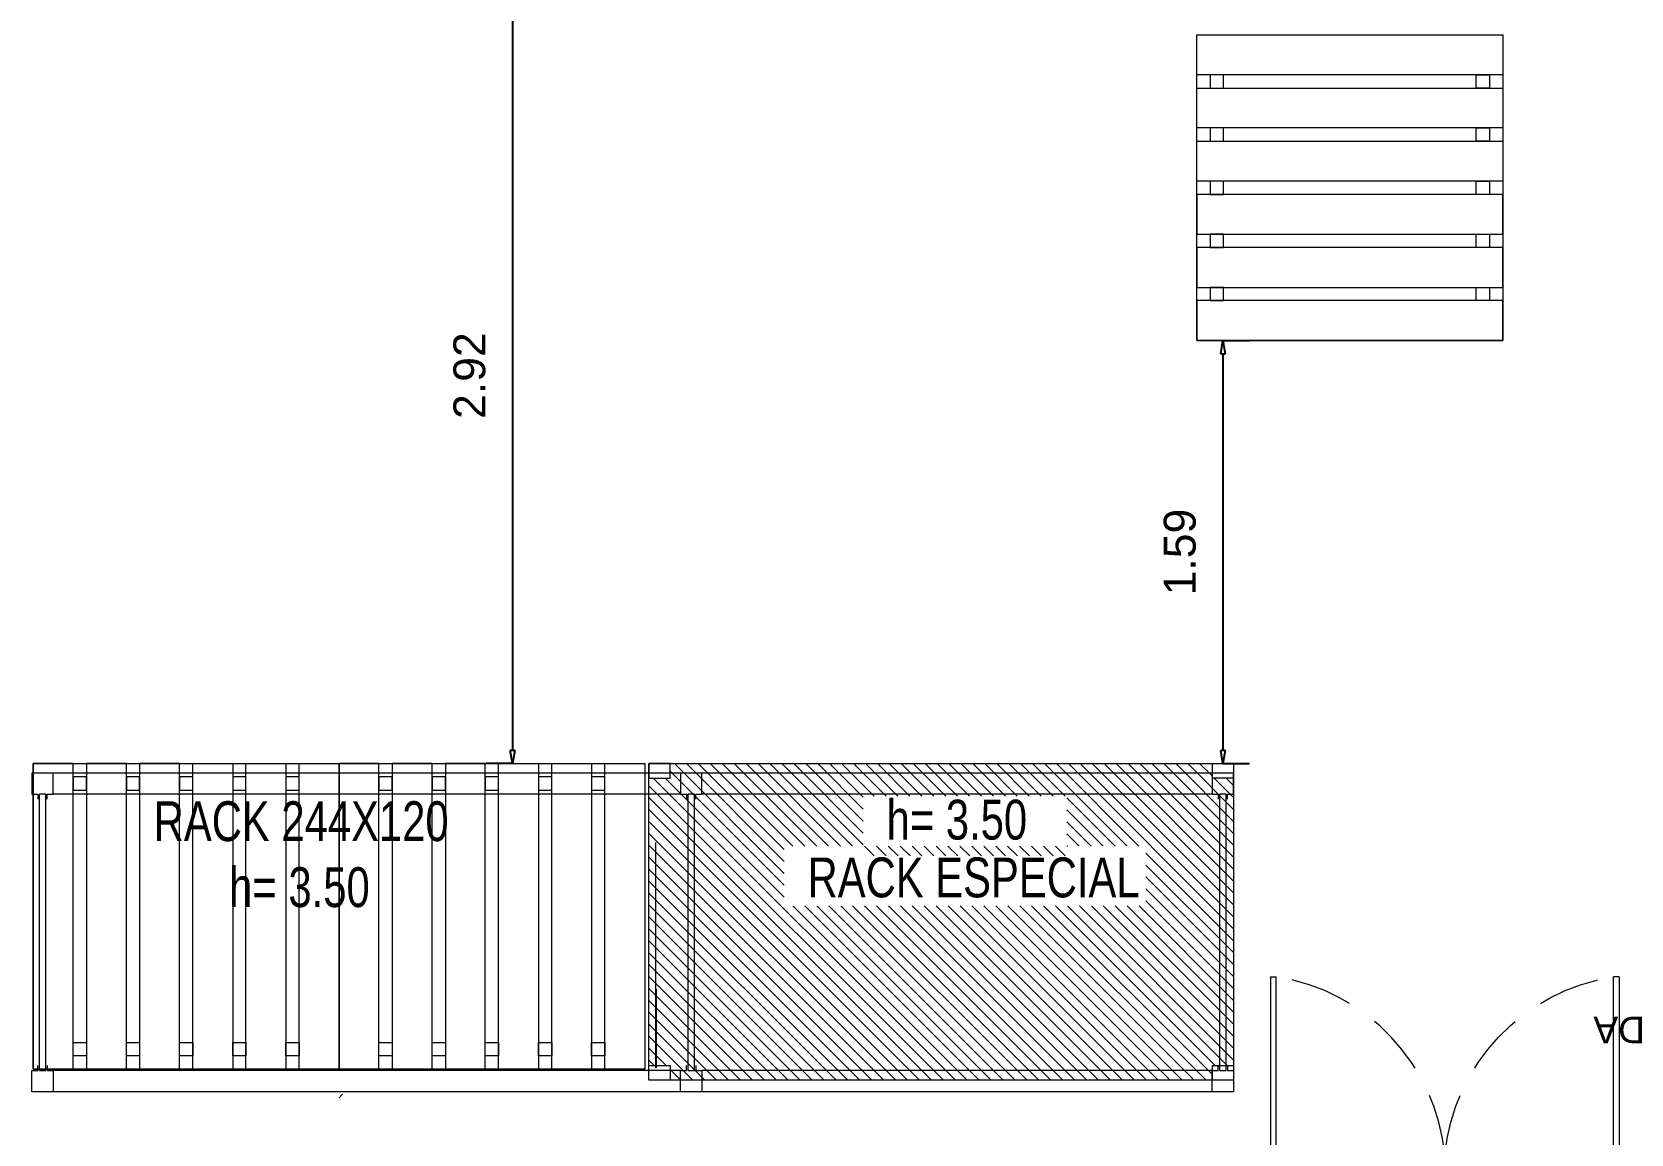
# Model space of a CAD drawing. Header units: millimetres. Extents: x 1675 to 1732.9, y 581.7 to 641.7.
# Drawn here: x 1691.13 to 1697.15, y 601.85 to 606 of the extents above; entities that cross this region are included whole.
import ezdxf

# ---------------------------------------------------------------- set-up
doc = ezdxf.new("R2010")
doc.units = ezdxf.units.MM
for name, pattern in [('AR-SP2-XREF GRAL$0$AR-ELC X-REF TRAST$0$HIDDEN2', [0.1875, 0.125, -0.0625]), ('DASHED', [0.75, 0.5, -0.25]), ('HIDDEN', [0.375, 0.25, -0.125])]:
    doc.linetypes.add(name, pattern=pattern)
doc.layers.get('0').update_dxf_attribs({"lineweight": 5})
doc.layers.get('Defpoints').update_dxf_attribs({"color": 8, "lineweight": 5})
for name, color, linetype, lineweight in [('- PALETS', 8, 'Continuous', 5), ('-GÓNDOLAS PERÚ', 8, 'Continuous', 5), ('-RH', 8, 'Continuous', 5), ('AHURADO', 8, 'Continuous', 5), ('COTAS', 8, 'Continuous', 5), ('LFS - 300 - GONDOLA GENERAL', 8, 'Continuous', 5), ('LFS - 303 - LINEAS_COTAS', 8, 'DASHED', 5), ('Proyecciones', 8, 'HIDDEN', 5), ('PUERTA', 8, 'Continuous', 5), ('TEX', 7, 'Continuous', 5), ('TEX-AMB', 7, 'Continuous', 5)]:
    doc.layers.add(name, color=color, linetype=linetype, lineweight=lineweight)
doc.styles.add('Estilo 2 cota', font='arial.ttf')
doc.styles.add('ROMANS', font='arial.ttf')
doc.styles.add('Texto peqño', font='sanss___.ttf', dxfattribs={"height": 0.12})
doc.dimstyles.new('100', dxfattribs={"dimtxt": 0.12, "dimasz": 0.05, "dimexe": 0.1, "dimexo": 0.25, "dimgap": 0.1, "dimtad": 1, "dimzin": 4, "dimdsep": 46, "dimtxsty": 'Texto peqño', "dimblk": 'CLOSEDBLANK', "dimcen": -0.05, "dimdle": 0.1, "dimclrd": 256, "dimclre": 256, "dimclrt": 256, "dimadec": 0, "dimazin": 0, "dimtfac": 1, "dimtix": 1, "dimtmove": 0, "dimatfit": 3, "dimldrblk": 'ARCHTICK', "dimfxl": 0, "dimarcsym": 0})
doc.dimstyles.new('3-fuera de', dxfattribs={"dimtxt": 0.3, "dimasz": 0.3, "dimexe": 0.3, "dimexo": 0.1, "dimgap": 0.1, "dimtad": 2, "dimzin": 0, "dimtxsty": 'Estilo 2 cota', "dimcen": -0.3, "dimclrd": 256, "dimclre": 256, "dimclrt": 7, "dimadec": 0, "dimazin": 0, "dimtfac": 1, "dimtmove": 0, "dimatfit": 3, "dimfxl": 0, "dimtolj": 1, "dimtzin": 0, "dimlwd": -1, "dimlwe": -1, "dimarcsym": 0})

# ---------------------------------------------------------------- blocks, each defined once
blk = doc.blocks.new('A$C68C32CAB')
for points in [[(0.65, 1.15), (-0.5, 1.15), (-0.5, 0), (0.65, 0)], [(-0.5, 1), (0.65, 1), (0.65, 1.15), (-0.5, 1.15)], [(-0.45, 0.95), (-0.4, 0.95), (-0.4, 1), (-0.45, 1)], [(0.6, 0.95), (0.55, 0.95), (0.55, 1), (0.6, 1)], [(-0.5, 0.8), (0.65, 0.8), (0.65, 0.95), (-0.5, 0.95)], [(-0.45, 0.75), (-0.4, 0.75), (-0.4, 0.8), (-0.45, 0.8)], [(0.6, 0.75), (0.55, 0.75), (0.55, 0.8), (0.6, 0.8)], [(-0.5, 0.6), (0.65, 0.6), (0.65, 0.75), (-0.5, 0.75)], [(-0.5, 0.55), (0.65, 0.55), (0.65, 0.4), (-0.5, 0.4)], [(-0.45, 0.55), (-0.4, 0.55), (-0.4, 0.6), (-0.45, 0.6)], [(0.6, 0.55), (0.55, 0.55), (0.55, 0.6), (0.6, 0.6)], [(-0.45, 0.35), (-0.4, 0.35), (-0.4, 0.4), (-0.45, 0.4)], [(0.6, 0.35), (0.55, 0.35), (0.55, 0.4), (0.6, 0.4)], [(-0.5, 0.35), (0.65, 0.35), (0.65, 0.2), (-0.5, 0.2)], [(-0.45, 0.15), (-0.4, 0.15), (-0.4, 0.2), (-0.45, 0.2)], [(0.6, 0.15), (0.55, 0.15), (0.55, 0.2), (0.6, 0.2)], [(-0.5, 0.15), (0.65, 0.15), (0.65, 0), (-0.5, 0)]]:
    blk.add_lwpolyline(points, close=True)
blk = doc.blocks.new('racks especial')
at = {"layer": 'AHURADO'}
h = blk.add_hatch(dxfattribs=at)
h.set_pattern_fill('ANSI31', color=256, scale=0.01, angle=90, style=0)
h.paths.add_polyline_path([(1706.4209, 601.9798), (1706.4209, 602.0348), (1706.5009, 602.0348), (1706.5009, 603.1163), (1706.4209, 603.1163), (1706.4209, 603.1713), (1704.3809, 603.1713), (1704.3809, 603.1163), (1704.3009, 603.1163), (1704.3009, 602.0348), (1704.3809, 602.0348), (1704.3809, 601.9798)])
h.paths.add_polyline_path([(1705.8739, 603.049), (1705.1078, 603.049), (1705.1078, 602.824), (1705.8739, 602.824)], flags=16)
h.paths.add_polyline_path([(1706.1712, 602.8608), (1704.8105, 602.8608), (1704.8105, 602.6358), (1706.1712, 602.6358)], flags=16)
for p, q in [((1704.3009, 601.9798), (1704.3009, 603.1713)), ((1704.3009, 603.1713), (1706.5009, 603.1713)), ((1706.5009, 603.1713), (1706.5009, 601.9798)), ((1706.5009, 601.9798), (1704.3009, 601.9798))]:
    blk.add_line(p, q)
for points in [[(1704.3809, 603.1713), (1704.3009, 603.1713), (1704.3009, 603.1163), (1704.3809, 603.1163)], [(1706.5009, 603.1163), (1706.4209, 603.1163), (1706.4209, 603.1713), (1706.5009, 603.1713)], [(1704.3809, 601.9798), (1704.3009, 601.9798), (1704.3009, 602.0348), (1704.3809, 602.0348)], [(1706.5009, 601.9798), (1706.4209, 601.9798), (1706.4209, 602.0348), (1706.5009, 602.0348)]]:
    blk.add_lwpolyline(points, close=True)
at = {"style": 'ROMANS', "width": 0.75}
for s, p in [('h= 3.50', (1705.1956, 602.8854, -0.0001)), ('RACK ESPECIAL', (1704.8983, 602.668, -0.0001))]:
    blk.add_text(s, height=0.15, dxfattribs=at).set_placement(p)
blk = doc.blocks.new('Multirack_2440x1200_MURAL')
at = {"color": 0}
for p, q in [((1.12, 2.4678), (1.12, 2.4921)), ((1.1194, 0.0278), (1.1194, 0.0521))]:
    blk.add_line(p, q, dxfattribs=at)
for points in [[(0.0989, 2.4974), (0.08, 2.4974), (0.08, 2.52), (0, 2.52), (0, 2.44), (0.08, 2.44), (0.08, 2.4625), (0.0989, 2.4625)], [(1.12, 2.4921), (0.08, 2.4921)], [(0.08, 2.4921), (0.08, 2.4678)], [(1.12, 2.4678), (0.08, 2.4678)], [(1.1005, 2.4974), (1.12, 2.4974), (1.12, 2.52), (1.2, 2.52), (1.2, 2.44), (1.12, 2.44), (1.12, 2.4625), (1.1005, 2.4625)], [(0, 2.44), (0, 0.08)], [(0.08, 2.44), (0.08, 0.08)], [(1.12, 2.44), (1.12, 0.08)], [(1.2, 2.44), (1.2, 0.08)], [(0.0989, 0.0574), (0.08, 0.0574), (0.08, 0.08), (0, 0.08), (0, 0), (0.08, 0), (0.08, 0.0225), (0.0989, 0.0225)], [(1.1011, 0.0574), (1.12, 0.0574), (1.12, 0.08), (1.2, 0.08), (1.2, 0), (1.12, 0), (1.12, 0.0225), (1.1011, 0.0225)], [(1.1194, 0.0521), (0.08, 0.0521)], [(0.08, 0.0521), (0.08, 0.0278)], [(1.1194, 0.0278), (0.08, 0.0278)]]:
    blk.add_lwpolyline(points, dxfattribs=at)
blk = doc.blocks.new('Multirack_2000x1200_MURAL')
at = {"color": 0}
for p, q in [((0.0278, 0.0806), (0.0521, 0.0806)), ((2.0278, 0.08), (2.0521, 0.08))]:
    blk.add_line(p, q, dxfattribs=at)
for points in [[(0.0574, 1.1011), (0.0574, 1.12), (0.08, 1.12), (0.08, 1.2), (0, 1.2), (0, 1.12), (0.0225, 1.12), (0.0225, 1.1011)], [(2, 1.2), (0.08, 1.2)], [(2.0574, 1.1011), (2.0574, 1.12), (2.08, 1.12), (2.08, 1.2), (2, 1.2), (2, 1.12), (2.0225, 1.12), (2.0225, 1.1011)], [(0.0278, 0.0806), (0.0278, 1.12)], [(0.0521, 1.12), (0.0278, 1.12)], [(0.0521, 0.0806), (0.0521, 1.12)], [(2, 1.12), (0.08, 1.12)], [(2.0278, 0.08), (2.0278, 1.12)], [(2.0521, 1.12), (2.0278, 1.12)], [(2.0521, 0.08), (2.0521, 1.12)], [(0.0574, 0.0989), (0.0574, 0.08), (0.08, 0.08), (0.08, 0), (0, 0), (0, 0.08), (0.0225, 0.08), (0.0225, 0.0989)], [(2, 0.08), (0.08, 0.08)], [(2.0574, 0.0995), (2.0574, 0.08), (2.08, 0.08), (2.08, 0), (2, 0), (2, 0.08), (2.0225, 0.08), (2.0225, 0.0995)], [(2, 0), (0.08, 0)]]:
    blk.add_lwpolyline(points, dxfattribs=at)
blk = doc.blocks.new('A$C07883F97')
at = {"layer": '-RH'}
h = blk.add_hatch(color=256, dxfattribs=at)
h.paths.add_polyline_path([(0.2102, -0.0035, -1), (0.2102, -0.0664)])
h.paths.add_polyline_path([(0.2102, -0.0664, -0.414214), (0.1788, -0.0349), (0.2102, -0.0349)])
h.paths.add_polyline_path([(0.2102, -0.0349), (0.1788, -0.0349, -0.414214), (0.2102, -0.0035)])
for points in [[(0.275, -0.3), (-0.275, -0.3), (-0.275, 0), (0.275, 0)], [(0.273, -0.298), (-0.273, -0.298), (-0.273, -0.002), (0.273, -0.002)]]:
    blk.add_lwpolyline(points, close=True, dxfattribs=at)
at = {"layer": '-RH', "color": 8}
for points in [[(-0.1767, -0.0173), (-0.2072, 0)], [(-0.1468, -0.0173), (-0.1162, 0)], [(-0.1409, -0.025), (-0.0208, -0.025)], [(-0.1409, -0.0449), (-0.0231, -0.0449)], [(-0.0231, -0.0349), (-0.0231, -0.0641)], [(0.0117, -0.015), (0.2102, -0.015)], [(0.023, -0.0367), (0.023, -0.0641)], [(0.023, -0.0549), (0.2102, -0.0549)], [(-0.1775, -0.1181), (0.1775, -0.1181)], [(-0.1775, -0.1559), (0.1775, -0.1559)], [(-0.1775, -0.1938), (0.1775, -0.1938)], [(-0.1775, -0.2317), (0.1775, -0.2317)]]:
    blk.add_lwpolyline(points, dxfattribs=at)
for points in [[(-0.1867, -0.0802), (0.1867, -0.0802), (0.1867, -0.0641), (-0.1867, -0.0641)], [(-0.1867, -0.2856), (0.1867, -0.2856), (0.1867, -0.2695), (-0.1867, -0.2695)]]:
    blk.add_lwpolyline(points, close=True, dxfattribs=at)
at = {"layer": '-RH', "color": 8, "linetype": 'AR-SP2-XREF GRAL$0$AR-ELC X-REF TRAST$0$HIDDEN2', "ltscale": 0.5}
blk.add_lwpolyline([(0.275, -0.3), (0.275, -0.85)], dxfattribs=at)
at = {"layer": '-RH', "color": 8}
blk.add_circle((-0.1617, -0.0349), 0.0231, dxfattribs=at)
at = {"layer": '-RH'}
blk.add_circle((0.2102, -0.0349), 0.0314, dxfattribs=at)
at = {"layer": '-RH', "color": 8}
for centre, radius, start, end in [((0, -0.0349), 0.0231, 355.52585, 180), ((-0.1867, -0.1994), 0.0819, 83.54283, 139.83537), ((-0.1622, -0.0991), 0.0244, 129.06162, 230.93838), ((0.1622, -0.0991), 0.0244, 309.06162, 50.93838), ((0.1622, -0.137), 0.0244, 309.06162, 50.93838), ((-0.2312, -0.1545), 0.0232, 92.40709, 342.48541), ((-0.2312, -0.1545), 0.0197, 156.29712, 303.37362), ((-0.1858, -0.2007), 0.0455, 79.47975, 139.3642), ((-0.1622, -0.1749), 0.0244, 129.06162, 230.93838), ((0.1622, -0.1749), 0.0244, 309.06162, 50.93838), ((-0.1622, -0.2127), 0.0244, 129.06162, 230.93838), ((-0.1622, -0.2506), 0.0244, 129.06162, 230.93838), ((0.1622, -0.2127), 0.0244, 309.06162, 50.93838), ((0.1622, -0.2506), 0.0244, 309.06162, 50.93838)]:
    blk.add_arc(centre, radius, start, end, dxfattribs=at)
at = {"layer": '-RH', "color": 8, "linetype": 'AR-SP2-XREF GRAL$0$AR-ELC X-REF TRAST$0$HIDDEN2', "ltscale": 0.5}
blk.add_arc((0.2632, -0.3118), 0.5384, 178.74935, 271.25065, dxfattribs=at)
at = {"layer": 'TEX', "insert": (0.0219, -0.4757), "char_height": 0.1, "attachment_point": 5, "rotation": 0.00013, "style": 'ROMANS'}
blk.add_mtext('RED HUMEDA\\P55X30', dxfattribs=at)
blk = doc.blocks.new('A$C05B003D0')
at = {"layer": '-RH', "color": 1, "rotation": 270}
blk.add_blockref('A$C07883F97', (0, -0.275), dxfattribs=at)
blk = doc.blocks.new('_ClosedBlank')
at = {"color": 0, "linetype": 'ByBlock', "lineweight": -2}
for p, q in [((-1, 0.17), (0, 0)), ((-1, 0.17), (-1, -0.17)), ((0, 0), (-1, -0.17))]:
    blk.add_line(p, q, dxfattribs=at)
blk = doc.blocks.new('*D153')
at = {"layer": 'COTAS', "lineweight": -2}
for p, q in [((1692.9388, 606.164), (1692.8388, 606.164)), ((1692.9388, 603.2427), (1692.8388, 603.2427))]:
    blk.add_line(p, q, dxfattribs=at)
at = {"layer": 'COTAS', "linetype": 'ByBlock', "lineweight": -2}
blk.add_line((1692.9388, 606.114), (1692.9388, 603.2927), dxfattribs=at)
at = {"layer": 'Defpoints', "color": 0}
for p in [(1692.9388, 606.164), (1692.9388, 603.2427), (1692.9388, 603.2427)]:
    blk.add_point(p, dxfattribs=at)
at = {"layer": 'COTAS', "lineweight": -2, "xscale": 0.05, "yscale": 0.05, "zscale": 0.05}
for p, rotation in [((1692.9388, 606.164), 90), ((1692.9388, 603.2427), 270)]:
    blk.add_blockref('_ClosedBlank', p, dxfattribs=dict(at, rotation=rotation))
at = {"layer": 'COTAS', "insert": (1692.777, 604.7033), "char_height": 0.12, "attachment_point": 5, "rotation": 90, "style": 'Texto peqño'}
blk.add_mtext('2.92', dxfattribs=at)
blk = doc.blocks.new('_ARCHTICK')
at = {"color": 0, "linetype": 'ByBlock', "const_width": 0.15}
blk.add_lwpolyline([(-0.5, -0.5), (0.5, 0.5)], dxfattribs=at)
blk = doc.blocks.new('*D161')
at = {"layer": 'COTAS', "lineweight": -2}
for p, q in [((1695.6109, 604.8354), (1695.7109, 604.8354)), ((1695.6109, 603.2427), (1695.7109, 603.2427))]:
    blk.add_line(p, q, dxfattribs=at)
at = {"layer": 'COTAS', "linetype": 'ByBlock', "lineweight": -2}
blk.add_line((1695.6109, 604.7854), (1695.6109, 603.2927), dxfattribs=at)
at = {"layer": 'Defpoints', "color": 0}
for p in [(1695.5133, 604.8354), (1695.5133, 603.2427), (1695.6109, 603.2427)]:
    blk.add_point(p, dxfattribs=at)
at = {"layer": 'COTAS', "lineweight": -2, "xscale": 0.05, "yscale": 0.05, "zscale": 0.05}
for p, rotation in [((1695.6109, 604.8354), 90), ((1695.6109, 603.2427), 270)]:
    blk.add_blockref('_ClosedBlank', p, dxfattribs=dict(at, rotation=rotation))
at = {"layer": 'COTAS', "insert": (1695.4491, 604.0391), "char_height": 0.12, "attachment_point": 5, "rotation": 90, "style": 'Texto peqño'}
blk.add_mtext('1.59', dxfattribs=at)
blk = doc.blocks.new('WEFDED')
for p, q in [((1106.4174, 270.874), (1106.4174, 270.1781)), ((1106.4174, 270.874), (1106.4405, 270.874)), ((1106.4405, 270.1781), (1106.4405, 270.874)), ((1106.37, 270.1781), (1106.4174, 270.1781)), ((1106.37, 270.1307), (1106.37, 270.1781)), ((1106.4174, 270.1781), (1106.4174, 270.1307)), ((1106.4405, 270.1781), (1106.4174, 270.1781)), ((1106.4174, 270.1307), (1106.37, 270.1307))]:
    blk.add_line(p, q)
at = {"layer": 'Proyecciones'}
blk.add_arc((1106.3184, 270.0781), 0.8053, 5.43815, 81.27407, dxfattribs=at)

msp = doc.modelspace()

# ---------------------------------------------------------------- linework, layer by layer
at = {"layer": '-GÓNDOLAS PERÚ'}
for p, q in [((1693.4509, 603.1163), (1693.4509, 603.1713)), ((1693.4777, 602.3963), (1693.4777, 602.9463)), ((1693.1717, 602.8405), (1693.1717, 602.8405)), ((1693.4777, 602.0963), (1693.4777, 602.3963)), ((1693.4797, 602.0983), (1693.4797, 602.3943)), ((1692.2859, 601.9848), (1692.2996, 601.9985))]:
    msp.add_line(p, q, dxfattribs=at)

# ---------------------------------------------------------------- block references
at = {"layer": '- PALETS', "xscale": -1}
msp.add_blockref('A$C68C32CAB', (1696.1633, 604.8354), dxfattribs=at)
at = {"layer": '- PALETS', "xscale": -1, "rotation": 270}
for p in [(1691.1359, 602.5927), (1692.2859, 602.5927)]:
    msp.add_blockref('A$C68C32CAB', p, dxfattribs=at)
at = {"layer": '-GÓNDOLAS PERÚ'}
msp.add_blockref('racks especial', (-10.8499, 0.0714), dxfattribs=at)
at = {"layer": 'LFS - 300 - GONDOLA GENERAL', "rotation": 270}
msp.add_blockref('Multirack_2440x1200_MURAL', (1691.1309, 603.2073), dxfattribs=at)
at = {"layer": 'LFS - 300 - GONDOLA GENERAL'}
msp.add_blockref('Multirack_2000x1200_MURAL', (1693.5709, 602.0073), dxfattribs=at)
at = {"layer": 'LFS - 303 - LINEAS_COTAS', "rotation": 270}
msp.add_blockref('A$C05B003D0', (1697.7709, 601.8485), dxfattribs=at)
at = {"layer": 'PUERTA', "zscale": 0.9333333332013172}
for p, xscale, yscale in [((663.1339, 349.6244), 0.9333333332010056, 0.9333333332010341), ((2729.7579, 349.6244), -0.9333333332014035, 0.9333333332013752)]:
    msp.add_blockref('WEFDED', p, dxfattribs=dict(at, xscale=xscale, yscale=yscale))

# ---------------------------------------------------------------- texts
at = {"layer": '-GÓNDOLAS PERÚ', "style": 'ROMANS', "width": 0.75}
for s, p in [('RACK 244X120', (1691.5888, 602.951, -0.0001)), ('h= 3.50', (1691.8728, 602.7028, -0.0001))]:
    msp.add_text(s, height=0.15, rotation=360, dxfattribs=at).set_placement(p)

# ---------------------------------------------------------------- dimensions: what is measured, and where the dimension line sits
at = {"layer": 'COTAS'}
for base, p1, p2, picture, middle in [((1692.9388, 603.2427), (1692.9388, 606.164), (1692.9388, 603.2427), '*D153', (1692.777, 604.7033)), ((1695.6109, 603.2427), (1695.5133, 604.8354), (1695.5133, 603.2427), '*D161', (1695.4491, 604.0391))]:
    dim = msp.add_linear_dim(base=base, p1=p1, p2=p2, angle=90, dimstyle='100', dxfattribs=at)
    dim.commit()
    dim.dimension.update_dxf_attribs({"geometry": picture, "text_midpoint": middle})

# ---------------------------------------------------------------- leaders
at = {"layer": 'TEX-AMB'}
msp.add_leader([(1695.2859, 601.0485), (1702.247, 602.9322)], dimstyle='3-fuera de', override={"dimasz": 0.2, "dimldrblk": 'DOT'}, dxfattribs=at)

doc.saveas('drawing.dxf')
